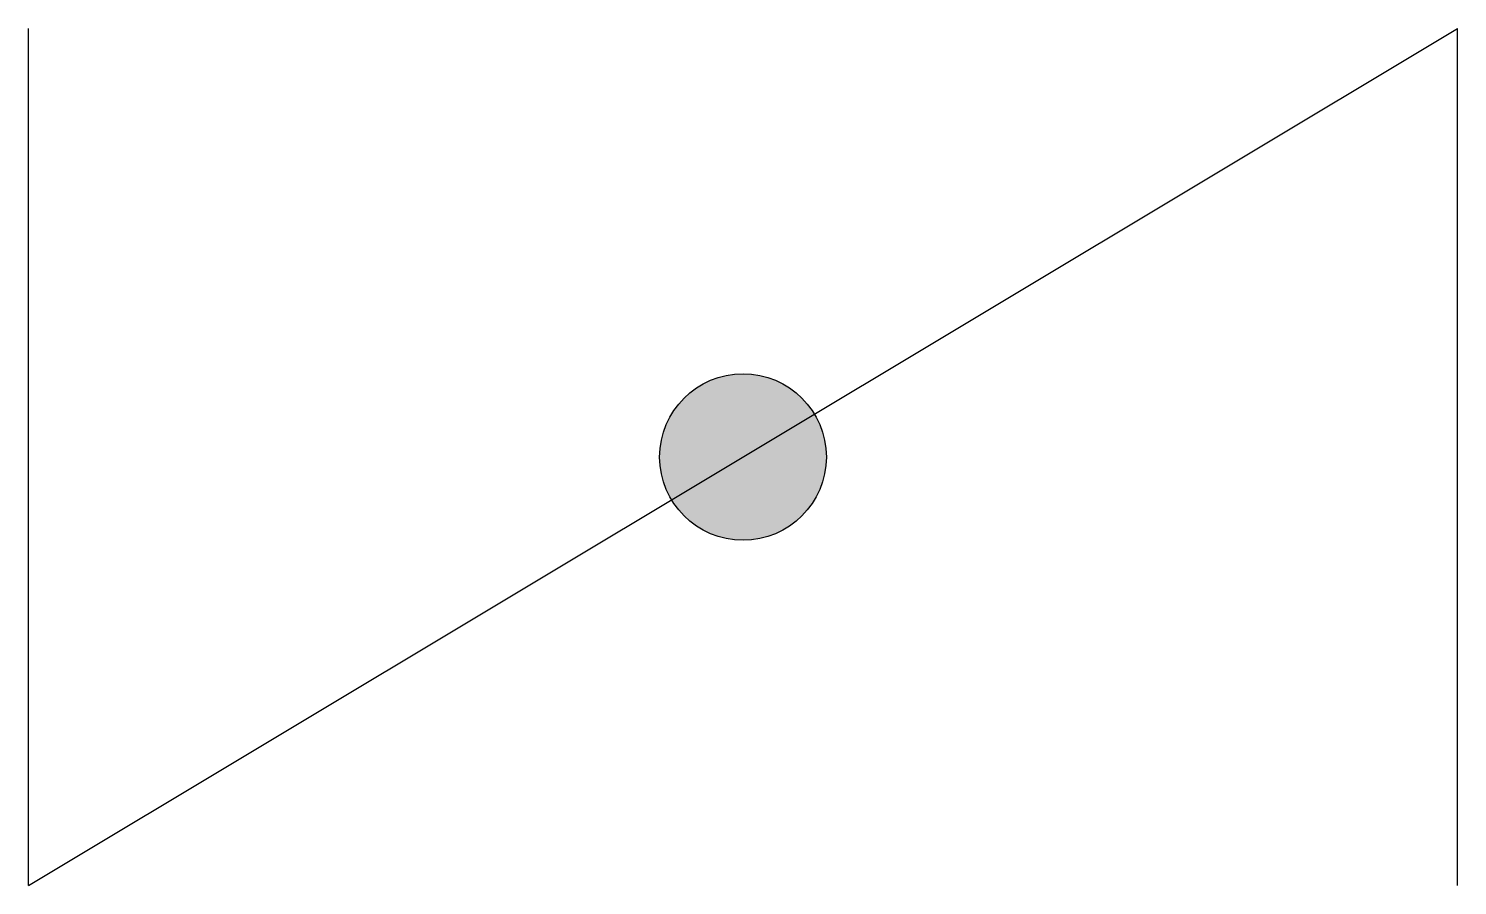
# Model space of a CAD drawing. Header units: millimetres. Extents: x -3 to 3, y -1.8 to 1.8.
import ezdxf

# ---------------------------------------------------------------- set-up
doc = ezdxf.new("R2010")
doc.units = ezdxf.units.MM

msp = doc.modelspace()

# ---------------------------------------------------------------- hatches: boundary and pattern name
at = {"lineweight": -2}
msp.add_hatch(color=0, dxfattribs=at).paths.add_polyline_path([(0.35, 0, 1), (-0.35, 0, 1)])

# ---------------------------------------------------------------- linework, layer by layer
at = {"color": 0, "linetype": 'Continuous', "lineweight": -2}
for p, q in [((-3, -1.8), (-3, 1.8)), ((-3, -1.8), (3, 1.8)), ((3, -1.8), (3, 1.8))]:
    msp.add_line(p, q, dxfattribs=at)
msp.add_circle((0, 0), 0.35, dxfattribs=at)

doc.saveas('drawing.dxf')
